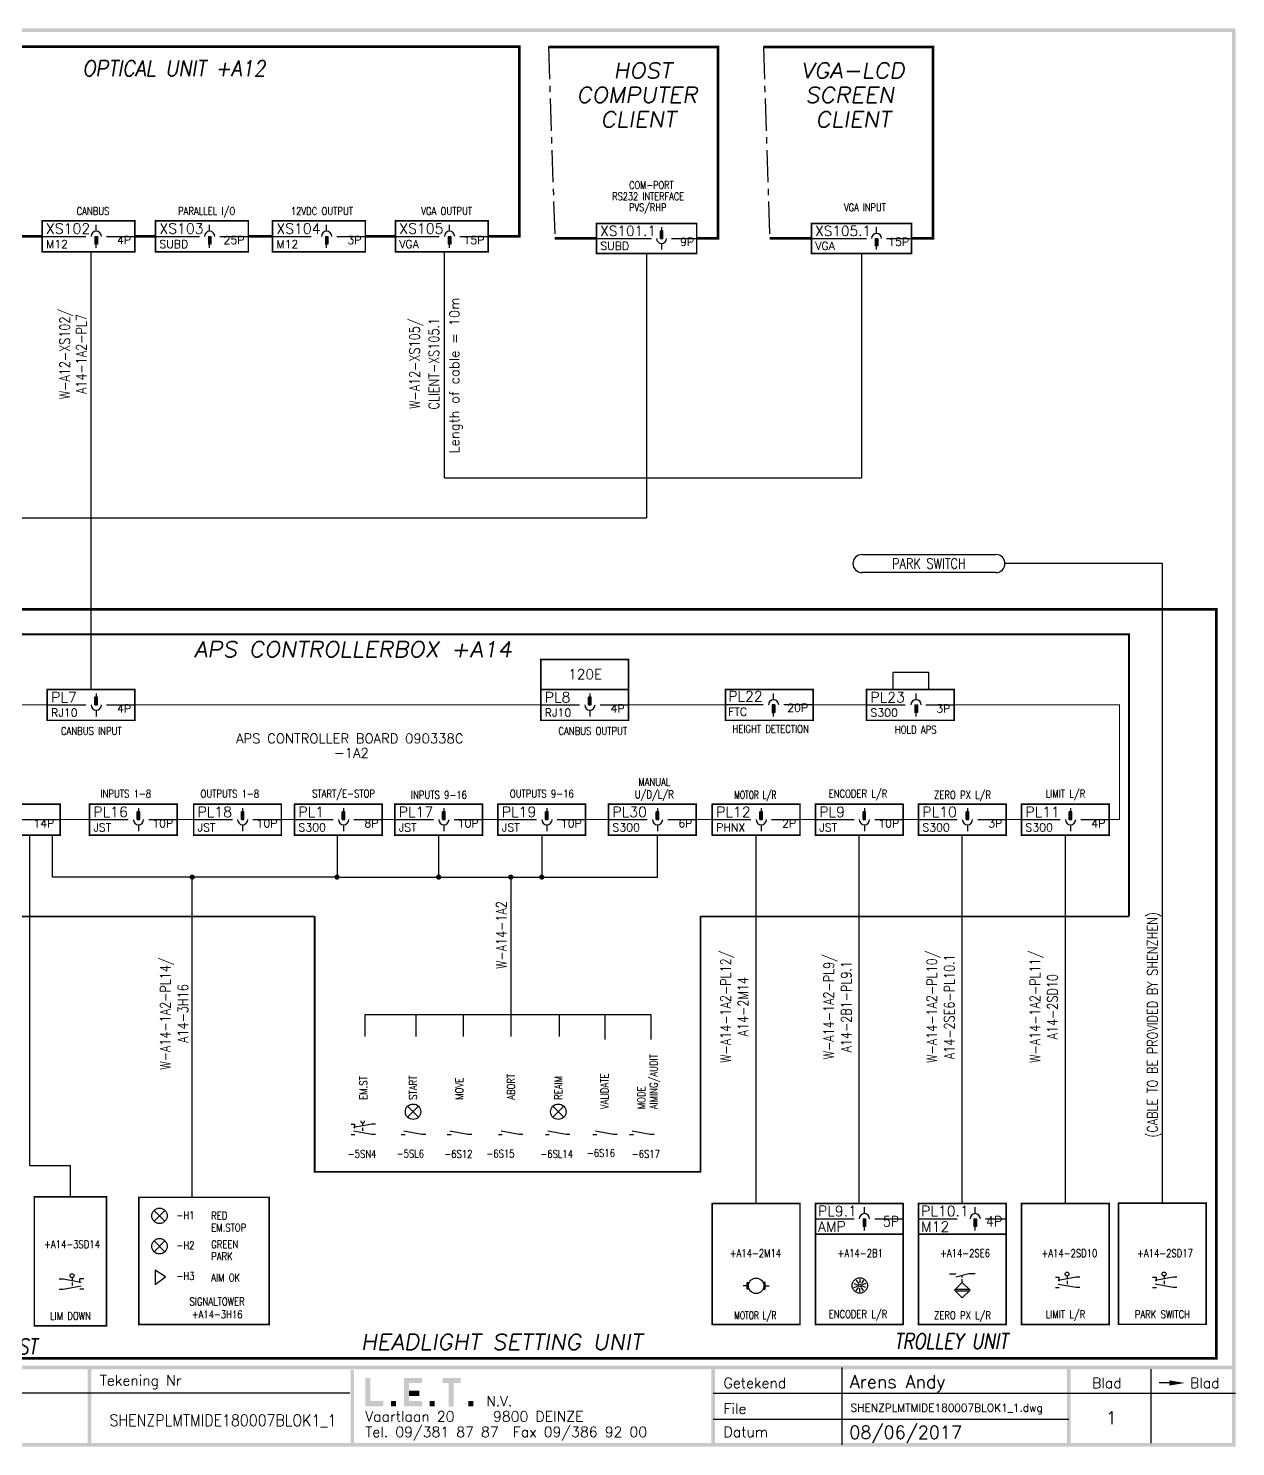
# Model space of a CAD drawing. Extents: x 0 to 411, y 0 to 275.
# Drawn here: x 176.3 to 410.5, y 0 to 275.2 of the extents above; entities that cross this region are included whole.
import ezdxf
from ezdxf.enums import TextEntityAlignment as Align

# ---------------------------------------------------------------- set-up
doc = ezdxf.new("R2010")
doc.units = 0
doc.header["$LTSCALE"] = 5
doc.header["$MEASUREMENT"] = 0
doc.linetypes.add('CENTER', pattern=[2, 1.25, -0.25, 0.25, -0.25])
doc.linetypes.add('HIDDEN2', pattern=[0.1875, 0.125, -0.0625])
doc.layers.get('0').update_dxf_attribs({"linetype": 'CONTINUOUS'})
for name, color, linetype in [('ASLIJN', 7, 'CENTER'), ('CONNECTORS', 1, 'CONTINUOUS'), ('KABELS', 5, 'CONTINUOUS'), ('SCHEMA', 7, 'CONTINUOUS'), ('STREEPL1', 7, 'HIDDEN2'), ('TEXT', 112, 'CONTINUOUS')]:
    doc.layers.add(name, color=color, linetype=linetype)
doc.styles.get("Standard").update_dxf_attribs({"font": 'simplex.shx'})

# ---------------------------------------------------------------- blocks, each defined once
blk = doc.blocks.new('REVDATE')
at = {"color": 0, "flags": 8}
for tag, p in [('VANDENDRIESSCHE_R.', (1.51, 0.75)), ('FNAME', (1.76, -4)), ('REVDATE', (1.51, -8.75))]:
    blk.add_attdef(tag, p, '', height=2.5, dxfattribs=at)

msp = doc.modelspace()

# ---------------------------------------------------------------- hatches: boundary and pattern name
at = {"layer": 'SCHEMA'}
h = msp.add_hatch(dxfattribs=at)
h.set_pattern_fill('ANSI37', color=256, scale=0.5, style=0)
h.set_pattern_definition([(45, (343.022537, 53.458695), (-0.04419415, 0.04419415), []), (135, (343.022537, 53.458695), (-0.04419415, -0.04419415), [])])
h.paths.add_polyline_path([(319.27, 31.83), (318.89, 31.83, -0.107859), (319.02, 31.21, -0.107859), (318.89, 30.58), (319.27, 30.58)])
h.paths.add_polyline_path([(316.16, 30.58, -0.107859), (316.02, 31.21, -0.107859), (316.16, 31.83), (315.77, 31.83), (315.77, 30.58)])

# ---------------------------------------------------------------- linework, layer by layer
for p, q in [((189.51, 235.84), (189.51, 237.09)), ((211.51, 235.84), (211.51, 237.09)), ((234.2, 235.84), (234.2, 237.09)), ((258.05, 235.84), (258.05, 237.09)), ((189.26, 234.84), (189.26, 233.34)), ((189.26, 234.84), (189.76, 234.84)), ((189.51, 234.84), (189.51, 233.34)), ((189.76, 234.84), (189.76, 233.34)), ((211.26, 234.84), (211.76, 234.84)), ((211.26, 234.84), (211.26, 233.34)), ((211.51, 234.84), (211.51, 233.34)), ((211.76, 234.84), (211.76, 233.34)), ((233.95, 234.84), (234.45, 234.84)), ((233.95, 234.84), (233.95, 233.34)), ((234.2, 234.84), (234.2, 233.34)), ((234.45, 234.84), (234.45, 233.34)), ((257.8, 234.84), (257.8, 233.34)), ((257.8, 234.84), (258.3, 234.84)), ((258.05, 234.84), (258.05, 233.34)), ((258.3, 234.84), (258.3, 233.34)), ((298.94, 234.44), (298.94, 235.9)), ((299.42, 235.9), (298.94, 235.9)), ((298.94, 234.44), (299.42, 234.44)), ((299.18, 236.62), (299.18, 235.9)), ((299.18, 234.44), (299.18, 235.9)), ((299.42, 234.44), (299.42, 235.9)), ((340.64, 234.44), (340.64, 232.99)), ((340.64, 234.44), (341.12, 234.44)), ((340.88, 235.41), (340.88, 236.62)), ((340.88, 234.44), (340.88, 232.99)), ((341.12, 234.44), (341.12, 232.99)), ((189.76, 233.34), (189.26, 233.34)), ((189.51, 232.59), (189.51, 233.34)), ((211.76, 233.34), (211.26, 233.34)), ((211.51, 232.59), (211.51, 233.34)), ((234.45, 233.34), (233.95, 233.34)), ((234.2, 232.59), (234.2, 233.34)), ((258.3, 233.34), (257.8, 233.34)), ((258.05, 232.59), (258.05, 233.34)), ((296.27, 231.53), (296.27, 180.25)), ((299.18, 233.47), (299.18, 232.26)), ((337.97, 231.53), (337.97, 187.99)), ((341.12, 232.99), (340.64, 232.99)), ((340.88, 232.26), (340.88, 232.99)), ((189.51, 146.17), (189.51, 145.42)), ((285.27, 146.17), (285.27, 145.42)), ((320.9, 144.92), (320.9, 146.17)), ((348.55, 144.92), (348.55, 146.17)), ((189.76, 145.42), (189.26, 145.42)), ((189.26, 143.92), (189.26, 145.42)), ((189.26, 143.92), (189.76, 143.92)), ((189.51, 143.92), (189.51, 145.42)), ((189.76, 143.92), (189.76, 145.42)), ((285.52, 145.42), (285.02, 145.42)), ((285.02, 143.92), (285.02, 145.42)), ((285.02, 143.92), (285.52, 143.92)), ((285.27, 143.92), (285.27, 145.42)), ((285.52, 143.92), (285.52, 145.42)), ((320.65, 143.92), (320.65, 142.42)), ((321.15, 143.92), (320.65, 143.92)), ((320.9, 143.92), (320.9, 142.42)), ((321.15, 143.92), (321.15, 142.42)), ((348.3, 143.92), (348.3, 142.42)), ((348.3, 143.92), (348.8, 143.92)), ((348.55, 143.92), (348.55, 142.42)), ((348.8, 143.92), (348.8, 142.42)), ((189.51, 142.92), (189.51, 141.67)), ((285.27, 142.92), (285.27, 141.67)), ((320.65, 142.42), (321.15, 142.42)), ((320.9, 141.67), (320.9, 142.42)), ((348.8, 142.42), (348.3, 142.42)), ((348.55, 141.67), (348.55, 142.42)), ((197.69, 123.91), (197.69, 123.16)), ((217.91, 123.91), (217.91, 123.16)), ((237.49, 123.91), (237.49, 123.16)), ((256.94, 123.91), (256.94, 123.16)), ((276.94, 123.91), (276.94, 123.16)), ((298.4, 123.91), (298.4, 123.16)), ((318.52, 123.91), (318.52, 123.16)), ((338.52, 123.91), (338.52, 123.16)), ((358.52, 123.91), (358.52, 123.16)), ((378.52, 123.91), (378.52, 123.16)), ((197.94, 123.16), (197.44, 123.16)), ((197.44, 121.66), (197.44, 123.16)), ((197.44, 121.66), (197.94, 121.66)), ((197.69, 121.66), (197.69, 123.16)), ((197.94, 121.66), (197.94, 123.16)), ((217.66, 121.66), (217.66, 123.16)), ((218.16, 123.16), (217.66, 123.16)), ((217.66, 121.66), (218.16, 121.66)), ((217.91, 121.66), (217.91, 123.16)), ((218.16, 121.66), (218.16, 123.16)), ((237.74, 123.16), (237.24, 123.16)), ((237.24, 121.66), (237.24, 123.16)), ((237.24, 121.66), (237.74, 121.66)), ((237.49, 121.66), (237.49, 123.16)), ((237.74, 121.66), (237.74, 123.16)), ((256.69, 121.66), (256.69, 123.16)), ((257.19, 123.16), (256.69, 123.16)), ((256.69, 121.66), (257.19, 121.66)), ((256.94, 121.66), (256.94, 123.16)), ((257.19, 121.66), (257.19, 123.16)), ((276.69, 121.66), (276.69, 123.16)), ((277.19, 123.16), (276.69, 123.16)), ((276.69, 121.66), (277.19, 121.66)), ((276.94, 121.66), (276.94, 123.16)), ((277.19, 121.66), (277.19, 123.16)), ((298.15, 121.66), (298.15, 123.16)), ((298.65, 123.16), (298.15, 123.16)), ((298.15, 121.66), (298.65, 121.66)), ((298.4, 121.66), (298.4, 123.16)), ((298.65, 121.66), (298.65, 123.16)), ((318.77, 123.16), (318.27, 123.16)), ((318.27, 121.66), (318.27, 123.16)), ((318.27, 121.66), (318.77, 121.66)), ((318.52, 121.66), (318.52, 123.16)), ((318.77, 121.66), (318.77, 123.16)), ((338.77, 123.16), (338.27, 123.16)), ((338.27, 121.66), (338.27, 123.16)), ((338.27, 121.66), (338.77, 121.66)), ((338.52, 121.66), (338.52, 123.16)), ((338.77, 121.66), (338.77, 123.16)), ((358.27, 121.66), (358.27, 123.16)), ((358.77, 123.16), (358.27, 123.16)), ((358.27, 121.66), (358.77, 121.66)), ((358.52, 121.66), (358.52, 123.16)), ((358.77, 121.66), (358.77, 123.16)), ((378.27, 121.66), (378.27, 123.16)), ((378.77, 123.16), (378.27, 123.16)), ((378.27, 121.66), (378.77, 121.66)), ((378.52, 121.66), (378.52, 123.16)), ((378.77, 121.66), (378.77, 123.16)), ((197.69, 120.66), (197.69, 119.41)), ((217.91, 120.66), (217.91, 119.41)), ((236.22, 118.66), (236.22, 110.51)), ((237.49, 120.66), (237.49, 119.41)), ((256.94, 120.66), (256.94, 119.41)), ((275.94, 118.66), (275.94, 110.51)), ((276.94, 120.66), (276.94, 119.41)), ((298.4, 120.66), (298.4, 119.41)), ((318.52, 120.66), (318.52, 119.41)), ((338.52, 120.66), (338.52, 119.41)), ((358.52, 120.66), (358.52, 119.41)), ((378.52, 120.66), (378.52, 119.41)), ((236.22, 110.51), (298.4, 110.51)), ((269.93, 110.51), (269.93, 83.82)), ((252.03, 66.04), (249.91, 63.92)), ((249.91, 66.04), (252.03, 63.92)), ((280.2, 66.04), (278.08, 63.92)), ((278.08, 66.04), (280.2, 63.92)), ((200.72, 45.85), (202.84, 43.72)), ((202.84, 45.85), (200.72, 43.72)), ((338.27, 44.21), (338.77, 44.21)), ((338.27, 44.21), (338.27, 42.71)), ((338.52, 45.21), (338.52, 46.46)), ((338.52, 44.21), (338.52, 42.71)), ((338.77, 44.21), (338.77, 42.71)), ((359.77, 44.21), (360.27, 44.21)), ((359.77, 44.21), (359.77, 42.71)), ((360.02, 45.21), (360.02, 46.46)), ((360.02, 44.21), (360.02, 42.71)), ((360.27, 44.21), (360.27, 42.71)), ((338.77, 42.71), (338.27, 42.71)), ((338.52, 41.96), (338.52, 42.71)), ((360.27, 42.71), (359.77, 42.71)), ((360.02, 41.96), (360.02, 42.71)), ((202.84, 39.95), (200.72, 37.83)), ((200.72, 39.95), (202.84, 37.83)), ((334.19, 0.35), (334.19, 15.35)), ((394.18, 0.7), (394.18, 15)), ((238.7, 10.35), (0.6, 10.35)), ((309.19, 10.35), (410.54, 10.35)), ((309.19, 5.35), (378.19, 5.35))]:
    msp.add_line(p, q)
at = {"color": 0, "linetype": 'BYBLOCK'}
msp.add_line((397.68, 12.35), (395.68, 12.35), dxfattribs=at)
for points, const_width in [([(132.4, 234.84), (125.13, 234.84), (125.13, 271.66), (271.56, 271.66), (271.56, 234.84), (265.55, 234.84)], 0.5), ([(305.97, 234.44), (305.97, 237.35), (286.56, 237.35), (286.56, 231.53), (305.97, 231.53), (305.97, 237.35)], 0.291), ([(347.67, 234.44), (347.67, 237.35), (328.26, 237.35), (328.26, 231.53), (347.67, 231.53), (347.67, 237.35)], 0.291), ([(201.01, 234.84), (197.01, 234.84)], 0.5), ([(223.7, 234.84), (219.01, 234.84)], 0.5), ([(247.55, 234.84), (241.7, 234.84)], 0.5), ([(292.77, 149.84), (292.77, 152.75), (275.77, 152.75), (275.77, 146.92), (292.77, 146.92), (292.77, 149.84)], 0.291), ([(153.01, 143.92), (180.01, 143.92)], 0.2), ([(197.01, 143.92), (275.77, 143.92)], 0.2), ([(292.77, 143.92), (311.59, 143.92)], 0.2), ([(328.59, 143.92), (338.95, 143.92)], 0.2), ([(355.95, 143.92), (388.03, 143.92), (388.03, 121.66), (386.02, 121.66)], 0.2), ([(188.19, 121.66), (182.52, 121.66)], 0.2), ([(208.41, 121.66), (205.19, 121.66)], 0.2), ([(227.99, 121.66), (225.41, 121.66)], 0.2), ([(247.44, 121.66), (244.99, 121.66)], 0.2), ([(267.44, 121.66), (264.44, 121.66)], 0.2), ([(329.02, 121.66), (326.02, 121.66)], 0.2), ([(349.02, 121.66), (346.02, 121.66)], 0.2), ([(369.02, 121.66), (366.02, 121.66)], 0.2)]:
    msp.add_lwpolyline(points, dxfattribs=dict(const_width=const_width))
at = {"const_width": 0.5}
for points in [[(255.69, 110.51, 1), (256.19, 110.51, 1)], [(269.68, 110.51, 1), (270.18, 110.51, 1)], [(275.69, 110.51, 1), (276.19, 110.51, 1)]]:
    msp.add_lwpolyline(points, format="xyb", close=True, dxfattribs=at)
for centre, radius, start, end in [((189.51, 234.84), 1, 0, 180), ((211.51, 234.84), 1, 0, 180), ((234.2, 234.84), 1, 0, 180), ((258.05, 234.84), 1, 0, 180), ((299.18, 234.44), 0.97, 180, 0), ((340.88, 234.44), 0.97, 360, 180), ((189.51, 143.92), 1, 180, 0), ((285.27, 143.92), 1, 180, 0), ((320.9, 143.92), 1, 0, 180), ((348.55, 143.92), 1, 0, 180), ((197.69, 121.66), 1, 180, 0), ((217.91, 121.66), 1, 180, 0), ((237.49, 121.66), 1, 180, 0), ((256.94, 121.66), 1, 180, 0), ((276.94, 121.66), 1, 180, 0), ((298.4, 121.66), 1, 180, 0), ((318.52, 121.66), 1, 180, 0), ((338.52, 121.66), 1, 180, 0), ((358.52, 121.66), 1, 180, 0), ((378.52, 121.66), 1, 180, 0), ((338.52, 44.21), 1, 0, 180), ((360.02, 44.21), 1, 0, 180)]:
    msp.add_arc(centre, radius, start, end)
at = {"color": 0, "linetype": 'BYBLOCK'}
msp.add_solid([(397.68, 12.85), (397.68, 11.85), (400.68, 12.35)], dxfattribs=at)
for points in [[(410.44, 274.5), (410.44, 275.2), (0.69, 274.5), (-0.01, 275.2)], [(409.84, 0.7), (410.54, 0), (409.84, 275.1), (410.54, 275.1)], [(0.59, 15.7), (0.59, 15), (410.19, 15.7), (410.19, 15)], [(187.85, 0.38), (188.55, 0.38), (187.85, 15.35), (188.55, 15.35)], [(238.84, 0.35), (239.54, 0.35), (238.84, 14.85), (239.54, 14.85)], [(308.84, 0.35), (309.54, 0.35), (308.84, 15.35), (309.54, 15.35)], [(377.84, 0.35), (378.54, 0.35), (377.84, 15.35), (378.54, 15.35)], [(242.69, 13.35), (241.69, 13.35), (242.69, 8.85), (241.69, 7.85)], [(250.19, 12.35), (249.19, 13.35), (250.19, 8.85), (249.19, 7.85)], [(252.69, 12.35), (252.69, 13.35), (249.19, 12.35), (249.19, 13.35)], [(256.69, 13.35), (256.69, 12.35), (260.19, 13.35), (260.19, 12.35)], [(258.87, 12.81), (257.87, 12.81), (258.87, 7.77), (257.87, 7.77)], [(242.69, 8.85), (241.69, 7.85), (245.19, 8.85), (245.19, 7.85)], [(246.69, 8.85), (246.69, 7.85), (247.69, 8.85), (247.69, 7.85)], [(249.19, 8.85), (249.19, 7.85), (252.69, 8.85), (252.69, 7.85)], [(250.19, 10.85), (250.19, 9.85), (252.19, 10.85), (252.19, 9.85)], [(254.19, 8.85), (254.19, 7.85), (255.19, 8.85), (255.19, 7.85)], [(261.69, 8.85), (261.69, 7.85), (262.69, 8.85), (262.69, 7.85)], [(0, 0.7), (0, 0), (409.84, 0.7), (410.54, 0)]]:
    msp.add_trace(points)
at = {"layer": 'ASLIJN'}
for p, q in [((277.22, 271.57), (278.47, 234.44)), ((318.92, 271.57), (320.17, 234.44))]:
    msp.add_line(p, q, dxfattribs=at)
at = {"layer": 'SCHEMA'}
for p, q in [((179.01, 237.84), (197.01, 237.84)), ((179.01, 231.84), (179.01, 237.84)), ((197.01, 237.84), (197.01, 231.84)), ((201.01, 237.84), (219.01, 237.84)), ((201.01, 231.84), (201.01, 237.84)), ((219.01, 237.84), (219.01, 231.84)), ((223.7, 237.84), (241.7, 237.84)), ((223.7, 231.84), (223.7, 237.84)), ((241.7, 237.84), (241.7, 231.84)), ((247.55, 237.84), (265.55, 237.84)), ((247.55, 231.84), (247.55, 237.84)), ((265.55, 237.84), (265.55, 231.84)), ((179.01, 234.84), (187.51, 234.84)), ((191.51, 234.84), (197.01, 234.84)), ((201.01, 234.84), (209.51, 234.84)), ((213.51, 234.84), (219.01, 234.84)), ((223.7, 234.84), (231.2, 234.84)), ((236.2, 234.84), (241.7, 234.84)), ((247.55, 234.84), (256.05, 234.84)), ((260.05, 234.84), (265.55, 234.84)), ((286.56, 234.44), (297.24, 234.44)), ((301.12, 234.44), (305.97, 234.44)), ((328.26, 234.44), (338.94, 234.44)), ((342.82, 234.44), (347.67, 234.44)), ((197.01, 231.84), (179.01, 231.84)), ((188.51, 146.92), (188.51, 231.84)), ((219.01, 231.84), (201.01, 231.84)), ((241.7, 231.84), (223.7, 231.84)), ((265.55, 231.84), (247.55, 231.84)), ((257.05, 187.99), (257.05, 231.84)), ((257.05, 187.99), (337.97, 187.99)), ((166.51, 180.25), (296.27, 180.25)), ((338.05, 173.11), (364.05, 173.11)), ((396.34, 171.36), (365.8, 171.36)), ((396.34, 47.23), (396.34, 171.36)), ((364.05, 169.61), (338.05, 169.61)), ((351.05, 150.2), (344.05, 150.2)), ((344.05, 150.2), (344.05, 146.92)), ((351.05, 146.92), (351.05, 150.2)), ((180.01, 146.92), (197.01, 146.92)), ((180.01, 140.92), (180.01, 146.92)), ((197.01, 146.92), (197.01, 140.92)), ((275.77, 146.92), (292.77, 146.92)), ((275.77, 140.92), (275.77, 146.92)), ((292.77, 146.92), (292.77, 140.92)), ((311.59, 146.92), (328.59, 146.92)), ((311.59, 140.92), (311.59, 146.92)), ((328.59, 146.92), (328.59, 140.92)), ((338.95, 146.92), (355.95, 146.92)), ((338.95, 140.92), (338.95, 146.92)), ((355.95, 146.92), (355.95, 140.92)), ((180.01, 143.92), (187.51, 143.92)), ((191.51, 143.92), (197.01, 143.92)), ((275.77, 143.92), (283.27, 143.92)), ((287.27, 143.92), (292.77, 143.92)), ((318.9, 143.92), (311.59, 143.92)), ((328.59, 143.92), (322.9, 143.92)), ((338.95, 143.92), (346.45, 143.92)), ((350.45, 143.92), (355.95, 143.92)), ((197.01, 140.92), (180.01, 140.92)), ((292.77, 140.92), (275.77, 140.92)), ((355.95, 140.92), (338.95, 140.92)), ((156.22, 124.66), (182.52, 124.66)), ((182.52, 124.66), (182.52, 118.66)), ((188.19, 124.66), (205.19, 124.66)), ((208.41, 118.66), (208.41, 124.66)), ((208.41, 124.66), (225.41, 124.66)), ((225.41, 124.66), (225.41, 118.66)), ((227.99, 124.66), (244.99, 124.66)), ((227.99, 118.66), (227.99, 124.66)), ((244.99, 124.66), (244.99, 118.66)), ((247.44, 124.66), (264.44, 124.66)), ((247.44, 118.66), (247.44, 124.66)), ((264.44, 124.66), (264.44, 118.66)), ((267.44, 124.66), (284.44, 124.66)), ((267.44, 118.66), (267.44, 124.66)), ((284.44, 124.66), (284.44, 118.66)), ((288.9, 118.66), (288.9, 124.66)), ((288.9, 124.66), (305.9, 124.66)), ((305.9, 124.66), (305.9, 118.66)), ((309.02, 124.66), (326.02, 124.66)), ((309.02, 118.66), (309.02, 124.66)), ((326.02, 124.66), (326.02, 118.66)), ((329.02, 124.66), (346.02, 124.66)), ((329.02, 118.66), (329.02, 124.66)), ((346.02, 124.66), (346.02, 118.66)), ((349.02, 124.66), (366.02, 124.66)), ((349.02, 118.66), (349.02, 124.66)), ((366.02, 124.66), (366.02, 118.66)), ((369.02, 124.66), (386.02, 124.66)), ((369.02, 118.66), (369.02, 124.66)), ((386.02, 124.66), (386.02, 118.66)), ((173.65, 121.66), (182.52, 121.66)), ((188.19, 121.66), (195.69, 121.66)), ((199.69, 121.66), (205.19, 121.66)), ((208.41, 121.66), (215.91, 121.66)), ((219.91, 121.66), (225.41, 121.66)), ((227.99, 121.66), (235.49, 121.66)), ((239.49, 121.66), (244.99, 121.66)), ((247.44, 121.66), (254.94, 121.66)), ((258.94, 121.66), (264.44, 121.66)), ((267.44, 121.66), (274.94, 121.66)), ((278.94, 121.66), (284.44, 121.66)), ((288.9, 121.66), (296.4, 121.66)), ((300.4, 121.66), (305.9, 121.66)), ((309.02, 121.66), (316.52, 121.66)), ((320.52, 121.66), (326.02, 121.66)), ((329.02, 121.66), (336.52, 121.66)), ((340.52, 121.66), (346.02, 121.66)), ((349.02, 121.66), (356.52, 121.66)), ((360.52, 121.66), (366.02, 121.66)), ((369.02, 121.66), (376.52, 121.66)), ((380.52, 121.66), (386.02, 121.66)), ((182.52, 118.66), (156.22, 118.66)), ((176.65, 54.56), (176.65, 118.66)), ((181.05, 110.51), (181.05, 118.66)), ((205.19, 118.66), (188.19, 118.66)), ((225.41, 118.66), (208.41, 118.66)), ((244.99, 118.66), (227.99, 118.66)), ((264.44, 118.66), (247.44, 118.66)), ((255.94, 110.51), (255.94, 118.66)), ((284.44, 118.66), (267.44, 118.66)), ((305.9, 118.66), (288.9, 118.66)), ((298.4, 110.51), (298.4, 118.66)), ((326.02, 118.66), (309.02, 118.66)), ((317.52, 47.21), (317.52, 118.66)), ((346.02, 118.66), (329.02, 118.66)), ((337.52, 47.21), (337.52, 118.66)), ((366.02, 118.66), (349.02, 118.66)), ((357.52, 47.21), (357.52, 118.66)), ((386.02, 118.66), (369.02, 118.66)), ((377.52, 47.21), (377.52, 118.66)), ((236.22, 110.51), (181.05, 110.51)), ((208.12, 48.38), (208.12, 110.51)), ((241.66, 83.82), (297.11, 83.82)), ((241.66, 79.56), (241.66, 83.82)), ((251.48, 83.82), (251.48, 79.56)), ((260.71, 83.82), (260.71, 79.56)), ((269.93, 83.82), (269.93, 79.56)), ((279.33, 83.82), (279.33, 79.56)), ((288.15, 83.82), (288.15, 79.03)), ((297.11, 83.82), (297.11, 79.03)), ((238.94, 62.57), (239.69, 62.57)), ((238.94, 60.57), (239.69, 60.57)), ((242.94, 62.57), (239.44, 61.95)), ((242.94, 60.57), (239.44, 61.2)), ((239.69, 61.82), (239.69, 62.57)), ((243.69, 62.57), (242.94, 62.57)), ((243.69, 60.57), (242.94, 60.57)), ((248.67, 60.57), (249.42, 60.57)), ((252.67, 60.57), (249.17, 61.2)), ((253.42, 60.57), (252.67, 60.57)), ((257.6, 60.57), (258.35, 60.57)), ((261.6, 60.57), (258.1, 61.2)), ((262.35, 60.57), (261.6, 60.57)), ((267.53, 60.57), (268.28, 60.57)), ((271.53, 60.57), (268.03, 61.2)), ((272.28, 60.57), (271.53, 60.57)), ((276.64, 60.57), (277.39, 60.57)), ((280.64, 60.57), (277.14, 61.2)), ((281.39, 60.57), (280.64, 60.57)), ((285.84, 60.57), (286.59, 60.57)), ((289.84, 60.57), (286.34, 61.2)), ((290.59, 60.57), (289.84, 60.57)), ((292.98, 60.57), (293.73, 60.57)), ((296.98, 60.57), (293.48, 61.2)), ((297.73, 60.57), (296.98, 60.57)), ((176.65, 54.56), (184.5, 54.56)), ((184.5, 48.47), (184.5, 54.56)), ((177.5, 48.47), (191.5, 48.47)), ((177.5, 23.41), (177.5, 48.47)), ((191.5, 48.47), (191.5, 23.41)), ((197.75, 23.68), (197.75, 48.38)), ((197.75, 48.38), (223.05, 48.38)), ((223.05, 48.38), (223.05, 23.68)), ((309.02, 23.71), (309.02, 47.21)), ((309.02, 47.21), (326.02, 47.21)), ((326.02, 47.21), (326.02, 23.71)), ((329.02, 23.71), (329.02, 47.21)), ((329.02, 47.21), (346.02, 47.21)), ((329.02, 47.21), (346.02, 47.21)), ((346.02, 47.21), (346.02, 23.71)), ((349.02, 47.21), (366.02, 47.21)), ((349.02, 23.71), (349.02, 47.21)), ((366.02, 47.21), (366.02, 23.71)), ((369.02, 23.71), (369.02, 47.21)), ((369.02, 47.21), (386.02, 47.21)), ((386.02, 47.21), (386.02, 23.71)), ((387.84, 23.73), (387.84, 47.23)), ((387.84, 47.23), (404.84, 47.23)), ((404.84, 47.23), (404.84, 23.73)), ((329.02, 44.21), (336.52, 44.21)), ((340.52, 44.21), (346.02, 44.21)), ((349.02, 44.21), (356.52, 44.21)), ((362.02, 44.21), (366.02, 44.21)), ((346.02, 41.21), (329.02, 41.21)), ((366.02, 41.21), (349.02, 41.21)), ((200.91, 34.22), (200.91, 31.47)), ((202.91, 32.97), (200.91, 34.22)), ((355.02, 33.5), (356.27, 33.5)), ((358.77, 33.5), (356.27, 32.87)), ((360.02, 33.5), (358.77, 33.5)), ((182.32, 32.56), (183.07, 32.56)), ((182.32, 30.56), (183.07, 30.56)), ((183.07, 32.56), (186.57, 31.93)), ((183.07, 30.56), (186.57, 31.18)), ((186.32, 31.81), (186.32, 32.56)), ((187.07, 32.56), (186.32, 32.56)), ((187.07, 30.56), (186.32, 30.56)), ((200.91, 31.47), (202.91, 32.97)), ((315.77, 31.21), (315.02, 31.21)), ((315.77, 30.58), (315.77, 31.83)), ((315.77, 31.83), (316.16, 31.83)), ((316.16, 30.58), (315.77, 30.58)), ((319.27, 31.83), (318.89, 31.83)), ((318.89, 30.58), (319.27, 30.58)), ((319.27, 30.58), (319.27, 31.83)), ((319.27, 31.21), (320.02, 31.21)), ((336.45, 31.66), (337.16, 31.42)), ((336.45, 30.88), (337.16, 31.12)), ((336.91, 32.28), (337.35, 31.67)), ((336.91, 30.26), (337.35, 30.87)), ((337.64, 32.52), (337.64, 31.77)), ((337.64, 30.02), (337.64, 30.77)), ((338.37, 32.28), (337.93, 31.67)), ((338.37, 30.26), (337.93, 30.87)), ((338.83, 31.66), (338.12, 31.42)), ((338.83, 30.88), (338.12, 31.12)), ((357.52, 31.87), (356.02, 30.37)), ((356.02, 30.37), (357.52, 28.87)), ((358.9, 30.5), (356.15, 30.5)), ((359.02, 30.37), (357.52, 31.87)), ((357.52, 28.87), (359.02, 30.37)), ((375.59, 32.86), (376.34, 32.86)), ((375.59, 30.86), (376.34, 30.86)), ((379.59, 32.86), (376.09, 32.23)), ((379.59, 30.86), (376.09, 31.48)), ((376.34, 32.11), (376.34, 32.86)), ((380.34, 32.86), (379.59, 32.86)), ((380.34, 30.86), (379.59, 30.86)), ((394.41, 32.88), (395.16, 32.88)), ((394.41, 30.88), (395.16, 30.88)), ((398.41, 32.88), (394.91, 32.25)), ((398.41, 30.88), (394.91, 31.5)), ((395.16, 32.13), (395.16, 32.88)), ((399.16, 32.88), (398.41, 32.88)), ((399.16, 30.88), (398.41, 30.88)), ((356.15, 30.25), (358.9, 30.25)), ((191.5, 23.41), (177.5, 23.41)), ((223.05, 23.68), (197.75, 23.68)), ((223.05, 23.68), (223.05, 23.68)), ((326.02, 23.71), (309.02, 23.71)), ((346.02, 23.71), (329.02, 23.71)), ((366.02, 23.71), (349.02, 23.71)), ((386.02, 23.71), (369.02, 23.71)), ((404.84, 23.73), (387.84, 23.73))]:
    msp.add_line(p, q, dxfattribs=at)
for points, const_width in [([(277.22, 271.57), (310.14, 271.57), (310.14, 234.44), (305.97, 234.44)], 0.5), ([(318.92, 271.57), (351.84, 271.57), (351.84, 234.44), (347.67, 234.44)], 0.5), ([(175.01, 234.84), (179.01, 234.84)], 0.5), ([(286.56, 234.44), (278.47, 234.44)], 0.5), ([(328.26, 234.44), (320.17, 234.44)], 0.5), ([(70.53, 162.47), (406.8, 162.47), (406.8, 17.15), (70.53, 17.15)], 0.5), ([(231.87, 102.87), (75.31, 102.87), (75.31, 157.63), (389.86, 157.63), (389.86, 102.87)], 0.35), ([(284.44, 121.66), (288.9, 121.66)], 0.2), ([(305.9, 121.66), (309.02, 121.66)], 0.2), ([(231.87, 102.87), (231.87, 53.34), (306.71, 53.34), (306.71, 102.87)], 0.35), ([(389.86, 102.87), (306.71, 102.87)], 0.35), ([(329.02, 41.21), (346.02, 41.21)], 0.3), ([(349.02, 41.21), (366.02, 41.21)], 0.3)]:
    msp.add_lwpolyline(points, dxfattribs=dict(at, const_width=const_width))
at = {"layer": 'SCHEMA', "const_width": 0.3}
for points in [[(197.01, 231.84), (179.01, 231.84), (179.01, 237.84), (197.01, 237.84)], [(219.01, 231.84), (201.01, 231.84), (201.01, 237.84), (219.01, 237.84)], [(241.7, 231.84), (223.7, 231.84), (223.7, 237.84), (241.7, 237.84)], [(265.55, 231.84), (247.55, 231.84), (247.55, 237.84), (265.55, 237.84)], [(197.01, 140.92), (180.01, 140.92), (180.01, 146.92), (197.01, 146.92)], [(292.77, 140.92), (275.77, 140.92), (275.77, 146.92), (292.77, 146.92)], [(311.59, 146.92), (328.59, 146.92), (328.59, 140.92), (311.59, 140.92)], [(355.95, 140.92), (338.95, 140.92), (338.95, 146.92), (355.95, 146.92)], [(182.52, 118.66), (156.22, 118.66), (156.22, 124.66), (182.52, 124.66)], [(205.19, 118.66), (188.19, 118.66), (188.19, 124.66), (205.19, 124.66)], [(225.41, 118.66), (208.41, 118.66), (208.41, 124.66), (225.41, 124.66)], [(244.99, 118.66), (227.99, 118.66), (227.99, 124.66), (244.99, 124.66)], [(264.44, 118.66), (247.44, 118.66), (247.44, 124.66), (264.44, 124.66)], [(284.44, 118.66), (267.44, 118.66), (267.44, 124.66), (284.44, 124.66)], [(305.9, 118.66), (288.9, 118.66), (288.9, 124.66), (305.9, 124.66)], [(326.02, 118.66), (309.02, 118.66), (309.02, 124.66), (326.02, 124.66)], [(346.02, 118.66), (329.02, 118.66), (329.02, 124.66), (346.02, 124.66)], [(366.02, 118.66), (349.02, 118.66), (349.02, 124.66), (366.02, 124.66)], [(386.02, 118.66), (369.02, 118.66), (369.02, 124.66), (386.02, 124.66)], [(177.5, 48.47), (191.5, 48.47), (191.5, 23.41), (177.5, 23.41)], [(197.75, 48.38), (223.05, 48.38), (223.05, 23.68), (197.75, 23.68)], [(309.02, 47.21), (326.02, 47.21), (326.02, 23.71), (309.02, 23.71)], [(329.02, 47.21), (346.02, 47.21), (346.02, 23.71), (329.02, 23.71)], [(349.02, 47.21), (366.02, 47.21), (366.02, 23.71), (349.02, 23.71)], [(369.02, 47.21), (386.02, 47.21), (386.02, 23.71), (369.02, 23.71)], [(387.84, 47.23), (404.84, 47.23), (404.84, 23.73), (387.84, 23.73)]]:
    msp.add_lwpolyline(points, close=True, dxfattribs=at)
at = {"layer": 'SCHEMA', "const_width": 0.5}
for points in [[(207.87, 110.51, 1), (208.37, 110.51, 1)], [(235.97, 110.51, 1), (236.47, 110.51, 1)]]:
    msp.add_lwpolyline(points, format="xyb", close=True, dxfattribs=at)
at = {"layer": 'SCHEMA'}
for centre, radius in [((250.97, 64.98), 1.5), ((279.14, 64.98), 1.5), ((201.78, 44.79), 1.5), ((201.78, 38.89), 1.5), ((184.82, 33.18), 0.375), ((377.84, 33.48), 0.375), ((396.66, 33.5), 0.375), ((317.52, 31.21), 1.5), ((337.64, 31.27), 1.5), ((337.64, 31.27), 0.25)]:
    msp.add_circle(centre, radius, dxfattribs=at)
for centre, radius, start, end in [((338.05, 171.36), 1.75, 90, 270), ((364.05, 171.36), 1.75, 270, 90), ((241.19, 63.2), 0.375, 180, 0)]:
    msp.add_arc(centre, radius, start, end, dxfattribs=at)
at = {"layer": 'STREEPL1'}
for p, q in [((241.19, 62.82), (241.19, 60.88)), ((357.52, 31.87), (357.52, 33.19)), ((377.84, 33.11), (377.84, 31.17)), ((396.66, 33.12), (396.66, 31.19)), ((184.82, 32.81), (184.82, 30.87))]:
    msp.add_line(p, q, dxfattribs=at)

# ---------------------------------------------------------------- block references
at = {"layer": 'SCHEMA'}
ref = msp.add_blockref('REVDATE', (333.99, 15.38), dxfattribs=at)
ref.add_attrib('FNAME', 'SHENZPLMTMIDE180007BLOK1_1.dwg', (335.85, 6.78), dxfattribs={"layer": '0', "color": 0, "height": 1.5, "flags": 8})
ref.add_attrib('REVDATE', '08/06/2017', (335.6, 1.53), dxfattribs={"layer": '0', "color": 0, "height": 2.5, "flags": 8})

# ---------------------------------------------------------------- texts
for s, height, p in [('Tekening Nr', 2, (190.2, 11.85)), ('Arens Andy', 2.5, (335.68, 11.34)), ('Getekend', 2, (311.19, 11.35)), ('Blad', 2, (382.69, 11.35)), ('Blad', 2, (401.69, 11.35)), ('File', 2, (311.19, 6.35)), ('Vaartlaan 20    9800 DEINZE', 2, (241.69, 4.85)), ('Tel. 09/381 87 87  Fax 09/386 92 00', 2, (241.69, 1.85)), ('Datum', 2, (311.19, 1.85))]:
    msp.add_text(s, height=height).set_placement(p)
msp.add_text('N.V.', height=1.944).set_placement((265.19, 7.85), (270.19, 7.85), align=Align.ALIGNED)
at = {"width": 0.9}
msp.add_text('SHENZPLMTMIDE180007BLOK1_1', height=2.2384, dxfattribs=at).set_placement((214.09, 4), align=Align.CENTER)
at = {"layer": 'CONNECTORS'}
for s, height, p in [('XS102', 2, (179.76, 235.34)), ('XS103', 2, (201.76, 235.34)), ('XS104', 2, (224.45, 235.34)), ('XS105', 2, (248.3, 235.34)), ('XS101.1', 1.941, (287.29, 234.93)), ('XS105.1', 1.941, (328.99, 234.93)), ('120E', 1.941, (281.07, 148.9)), ('PL7', 2, (180.76, 144.42)), ('PL8', 2, (276.52, 144.42)), ('PL22', 2, (312.11, 144.6)), ('PL23', 2, (339.7, 144.42)), ('PL16', 2, (188.94, 122.16)), ('PL18', 2, (209.16, 122.16)), ('PL1', 2, (228.74, 122.16)), ('PL17', 2, (248.19, 122.16)), ('PL19', 2, (268.19, 122.16)), ('PL30', 2, (289.65, 122.16)), ('PL12', 2, (309.77, 122.16)), ('PL9', 2, (329.77, 122.16)), ('PL10', 2, (349.77, 122.16)), ('PL11', 2, (369.77, 122.16)), ('PL9.1', 2, (329.52, 44.71)), ('PL10.1', 2, (349.52, 44.71))]:
    msp.add_text(s, height=height, dxfattribs=at).set_placement(p)
at = {"layer": 'KABELS', "width": 0.8}
for s, p in [('W-A12-XS102/', (183.53, 212.01)), ('A14-1A2-PL7', (186.6, 212.01)), ('W-A12-XS105/', (251.42, 210.13)), ('CLIENT-XS105.1', (255.01, 210.13)), ('W-A14-1A2', (268.1, 99.26)), ('(CABLE TO BE PROVIDED BY SHENZHEN)', (394.54, 81.83)), ('W-A14-1A2-PL14/', (203.03, 84.04)), ('W-A14-1A2-PL12/', (311.75, 85.36)), ('W-A14-1A2-PL9/', (331.75, 85.36)), ('A14-2B1-PL9.1', (335, 85.36)), ('W-A14-1A2-PL10/', (351.75, 85.36)), ('A14-2SE6-PL10.1', (355, 85.36)), ('W-A14-1A2-PL11/', (371.75, 85.36)), ('A14-2M14', (315, 85.36)), ('A14-2SD10', (375, 85.36)), ('A14-3H16', (206.32, 84.04))]:
    msp.add_text(s, height=2, rotation=90, dxfattribs=at).set_placement(p, align=Align.MIDDLE)
msp.add_text('PARK SWITCH', height=2, dxfattribs=at).set_placement((351.05, 171.36), align=Align.MIDDLE)
at = {"layer": 'SCHEMA', "oblique": 10}
for s, width, p in [('OPTICAL UNIT +A12', 0.9, (222.34, 265.95)), ('HOST', 1.1, (301.16, 265.52)), ('VGA-LCD', 1.1, (346.32, 265.52)), ('COMPUTER', 1.1, (306.15, 260.78)), ('SCREEN', 1.1, (344.29, 260.78)), ('CLIENT', 1.1, (301.92, 256.04)), ('CLIENT', 1.1, (343.62, 256.04)), ('APS CONTROLLERBOX +A14', 1.1, (270.16, 153.21)), ('POSITIONING MAST', 0.8, (178.03, 17.95)), ('HEADLIGHT SETTING UNIT', 1.1, (295.44, 18.81)), ('TROLLEY UNIT', 0.8, (366.3, 18.97))]:
    msp.add_text(s, height=3, dxfattribs=dict(at, width=width)).set_placement(p, align=Align.RIGHT)
at = {"layer": 'SCHEMA', "width": 0.8}
for s, height, p in [('COM-PORT', 1.456, (292.88, 244.07)), ('RS232 INTERFACE', 1.4556, (289.61, 241.87)), ('PVS/RHP', 1.456, (292.88, 239.73)), ('VGA INPUT', 1.456, (334.58, 239.73)), ('RED', 1.5, (211.81, 44.07)), ('EM.STOP', 1.5, (211.81, 41.75)), ('GREEN', 1.5, (211.81, 38.48)), ('PARK', 1.5, (211.81, 36.16)), ('AIM OK', 1.5, (211.81, 32.05))]:
    msp.add_text(s, height=height, dxfattribs=at).set_placement(p)
for s, p in [('CANBUS', (192.07, 238.99)), ('PARALLEL I/O', (216.48, 238.99)), ('12VDC OUTPUT', (239.33, 238.99)), ('VGA OUTPUT', (262.42, 238.99)), ('CANBUS INPUT', (194.44, 138.12)), ('CANBUS OUTPUT', (292.5, 138.12)), ('HOLD APS', (352.52, 138.36))]:
    msp.add_text(s, height=1.5, dxfattribs=at).set_placement(p, align=Align.RIGHT)
at = {"layer": 'SCHEMA'}
for s, p in [('APS CONTROLLER BOARD 090338C', (238.69, 136.47)), ('-1A2', (239, 133.66))]:
    msp.add_text(s, height=1.875, dxfattribs=at).set_placement(p, align=Align.CENTER)
for s, width, p in [('HEIGHT DETECTION', 0.8, (320.34, 138.51)), ('MANUAL', 0.8, (297.77, 128.23)), ('INPUTS 1-8', 0.8, (195.24, 125.93)), ('OUTPUTS 1-8', 0.8, (215.42, 125.93)), ('START/E-STOP', 0.8, (237.49, 125.97)), ('INPUTS 9-16', 0.8, (255.98, 125.72)), ('OUTPUTS 9-16', 0.8, (275.94, 125.93)), ('U/D/L/R', 0.8, (297.77, 125.79)), ('MOTOR L/R', 0.7, (317.37, 125.72)), ('ENCODER L/R', 0.8, (337.27, 125.97)), ('ZERO PX L/R', 0.8, (357.56, 125.72)), ('LIMIT L/R', 0.8, (377.53, 125.93)), ('-5SN4', 0.8, (241.08, 56.05)), ('-5SL6', 0.8, (250.45, 56.1)), ('-6S12', 0.8, (259.76, 56.05)), ('-6S15', 0.8, (267.92, 56.1)), ('-6SL14', 0.8, (278.83, 56.05)), ('-6S16', 0.8, (287.42, 56.21)), ('-6S17', 0.8, (296.13, 56.05)), ('-H1', 0.8, (206.81, 44.12)), ('+A14-3SD14', 0.8, (184.8, 38.5)), ('-H2', 0.8, (206.81, 38.3)), ('+A14-2M14', 0.8, (317.37, 36.79)), ('+A14-2B1', 0.8, (337.71, 36.79)), ('+A14-2SE6', 0.8, (358.04, 36.79)), ('+A14-2SD10', 0.8, (378.29, 36.79)), ('+A14-2SD17', 0.8, (396.83, 36.79)), ('-H3', 0.8, (206.81, 32.37)), ('SIGNALTOWER', 0.8, (212.95, 27.41)), ('LIM DOWN', 0.8, (184.51, 24.62)), ('+A14-3H16', 0.8, (212.95, 24.9)), ('MOTOR L/R', 0.7, (317.37, 24.71)), ('ENCODER L/R', 0.8, (337.27, 24.96)), ('ZERO PX L/R', 0.8, (357.56, 24.71)), ('LIMIT L/R', 0.8, (377.53, 24.93)), ('PARK SWITCH', 0.8, (396.34, 24.94))]:
    msp.add_text(s, height=1.5, dxfattribs=dict(at, width=width)).set_placement(p, align=Align.CENTER)
at = {"layer": 'SCHEMA', "width": 0.8}
for s, p in [('AIMING/AUDIT', (298.38, 65.47)), ('EM.ST', (242.07, 67.3)), ('START', (251.71, 67.3)), ('ABORT', (270.7, 67.3)), ('REAIM', (279.89, 67.3)), ('VALIDATE', (288.86, 65.47)), ('MOVE', (260.67, 67.3)), ('MODE', (296, 65.47))]:
    msp.add_text(s, height=1.5, rotation=90, dxfattribs=at).set_placement(p)
at = {"layer": 'SCHEMA'}
msp.add_text('1', height=2.5, dxfattribs=at).set_placement((386.44, 5.59), align=Align.MIDDLE)
at = {"layer": 'TEXT'}
for s, height, p in [('M12', 1.553, (179.76, 232.57)), ('SUBD', 1.553, (201.76, 232.57)), ('M12', 1.553, (224.45, 232.57)), ('VGA', 1.553, (248.3, 232.57)), ('SUBD', 1.553, (287.29, 232.21)), ('VGA', 1.553, (328.99, 232.21)), ('RJ10', 1.553, (180.76, 141.65)), ('RJ10', 1.553, (276.52, 141.65)), ('FTC', 1.553, (312.11, 141.82)), ('S300', 1.553, (339.7, 141.65)), ('JST', 1.553, (188.94, 119.38)), ('JST', 1.553, (209.16, 119.38)), ('S300', 1.553, (228.74, 119.38)), ('JST', 1.553, (248.19, 119.38)), ('JST', 1.553, (268.19, 119.38)), ('S300', 1.553, (289.65, 119.38)), ('PHNX', 1.553, (309.77, 119.38)), ('JST', 1.553, (329.77, 119.38)), ('S300', 1.553, (349.77, 119.38)), ('S300', 1.553, (369.77, 119.38)), ('AMP', 2, (329.52, 41.71)), ('M12', 2, (349.52, 41.71))]:
    msp.add_text(s, height=height, dxfattribs=at).set_placement(p)
for s, p in [('4P', (196.26, 233.34)), ('25P', (218.26, 233.34)), ('3P', (240.95, 233.34)), ('15P', (264.8, 233.34)), ('9P', (305.49, 232.99)), ('15P', (347.19, 232.99)), ('4P', (196.26, 142.42)), ('4P', (292.02, 142.42)), ('20P', (327.61, 142.6)), ('3P', (355.2, 142.42)), ('14P', (181.37, 120.16)), ('10P', (204.44, 120.16)), ('10P', (224.66, 120.16)), ('8P', (244.24, 120.16)), ('10P', (263.69, 120.16)), ('10P', (283.69, 120.16)), ('6P', (305.15, 120.16)), ('2P', (325.27, 120.16)), ('10P', (345.27, 120.16)), ('3P', (365.27, 120.16)), ('4P', (385.27, 120.16))]:
    msp.add_text(s, height=1.553, dxfattribs=at).set_placement(p, align=Align.RIGHT)
msp.add_text('Length of cable = 10m', height=1.875, rotation=90, dxfattribs=at).set_placement((259.94, 192.69))
at = {"layer": 'TEXT', "width": 0.9}
for s, p in [('5P', (345.27, 42.71)), ('4P', (365.27, 42.71))]:
    msp.add_text(s, height=2, dxfattribs=at).set_placement(p, align=Align.RIGHT)

doc.saveas('drawing.dxf')
